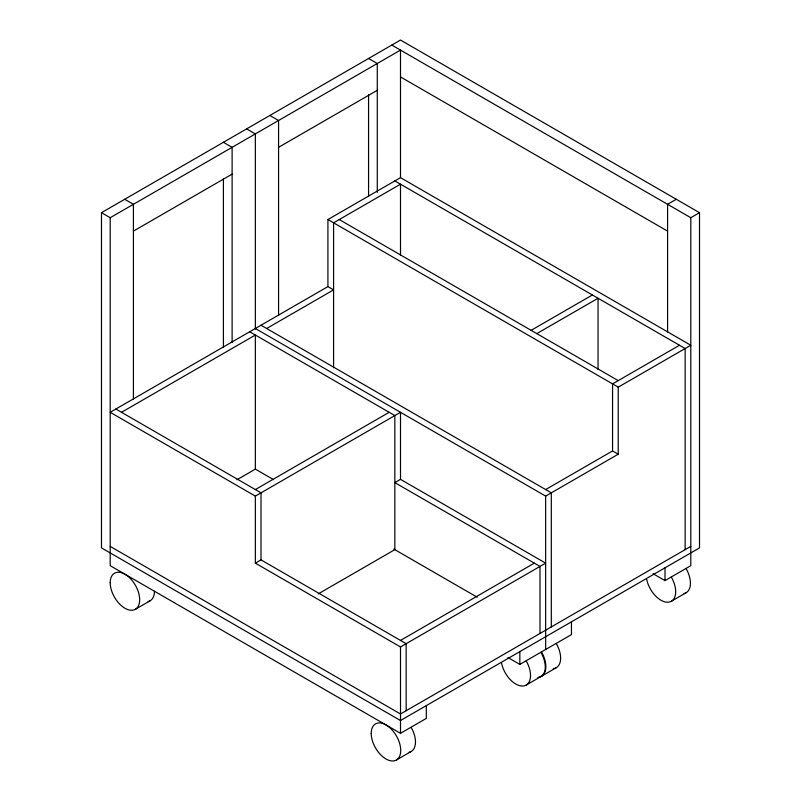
<?xml version="1.0" encoding="UTF-8"?>
<svg xmlns="http://www.w3.org/2000/svg" width="801" height="801" viewBox="0 0 801 801"><rect width="100%" height="100%" fill="white"/><g stroke="black" fill="none" stroke-linecap="round" stroke-linejoin="round"><path stroke-width="1.2" d="M101.487 212.686L400.5 40.05L699.513 212.686L699.513 547.894L400.5 720.53L101.487 547.894L101.487 212.686L110.198 217.712L400.5 50.103L400.5 177.692M133.417 231.119L232.12 174.137M278.568 147.314L377.271 90.333M327.919 219.554L400.5 177.652L690.802 345.261L618.232 387.163L327.919 219.554L327.919 286.598L110.198 412.305L255.349 496.109L400.5 412.305L400.5 479.348L545.651 563.153L400.5 646.948L255.349 563.153L255.349 496.109M121.522 412.305L255.349 335.038L255.349 469.126L236.996 479.719M266.673 328.5L333.586 289.872L327.919 286.598M676.284 199.279L667.583 204.305L667.583 331.884M391.789 45.076L690.802 217.712L699.513 212.686M255.349 489.571L389.176 412.305M531.133 330.342L592.39 294.978M536.8 333.616L598.047 298.252L598.047 369.451M135.369 609.301L150.117 600.79M255.349 563.153L261.006 559.879L406.157 643.684L406.157 710.727M400.5 479.348L394.843 482.613L539.994 566.417L539.994 633.461M679.478 345.261L612.565 383.889L612.565 451.353M318.207 593.901L394.843 549.656L394.843 415.569L249.692 331.774M545.651 489.571L612.565 450.933L618.232 454.207L618.232 387.163M255.349 328.5L545.651 496.109L618.232 454.207M400.5 640.42L534.327 563.153M690.802 546.392L400.5 713.991L110.198 546.392M110.198 217.712L110.198 565.696L400.5 733.305L426.312 718.407L426.312 705.631M507.924 657.521L519.839 664.399L571.463 634.602L571.463 621.826M653.075 573.716L665 580.595L690.802 565.696L690.802 217.712M396.405 760.009L411.153 751.488M526.217 685.065L540.965 676.545M541.556 676.204L556.305 667.694M671.368 601.261L686.117 592.74M368.57 58.483L377.271 63.519L377.271 192.35M400.44 76.886L667.583 231.119M394.843 180.926L685.145 348.525L685.145 549.656M269.867 115.474L278.568 120.5L278.568 315.624M246.638 128.881L255.349 133.907L255.349 329.031M223.419 142.288L232.12 147.314L232.12 342.438M339.244 219.554L618.232 380.625M124.716 199.279L133.417 204.305L133.417 399.429M261.006 325.236L551.308 492.835L551.308 626.923M255.108 468.985L273.521 479.619M393.752 549.035L477.166 597.186M115.855 409.031L261.006 492.835L261.006 559.879M665 567.829L665 580.595M545.651 496.109L545.651 649.501M519.839 651.634L519.839 664.399M400.5 255.399L400.5 184.19L333.586 222.828L333.586 367.739M400.5 646.948L400.5 733.305M368.57 94.758L368.57 196.075M223.419 178.563L223.419 347.424M671.368 577.181A20.856 12.045 60 0 1 668.314 602.202A20.856 12.045 60 0 1 646.687 579.383M686.117 568.66A20.856 12.045 60 0 1 684.144 593.521M541.556 652.124A20.856 12.045 60 0 1 539.584 676.975M556.305 643.603A20.856 12.045 60 0 1 553.251 668.635M526.217 660.975A20.856 12.045 60 0 1 523.163 686.006A20.856 12.045 60 0 1 501.536 663.178M540.965 652.465A20.856 12.045 60 0 1 537.912 677.486M411.153 727.408A20.856 12.045 60 0 1 409.181 752.269M154.443 591.238A20.856 12.045 60 0 1 148.145 601.561M371.223 733.436A20.856 12.045 60 0 0 393.351 760.95A20.856 12.045 60 0 0 393.351 731.453A20.856 12.045 60 0 0 371.223 733.436M110.198 582.727A20.856 12.045 60 0 0 132.315 610.242A20.856 12.045 60 0 0 132.315 580.755A20.856 12.045 60 0 0 110.198 582.727"/></g></svg>
